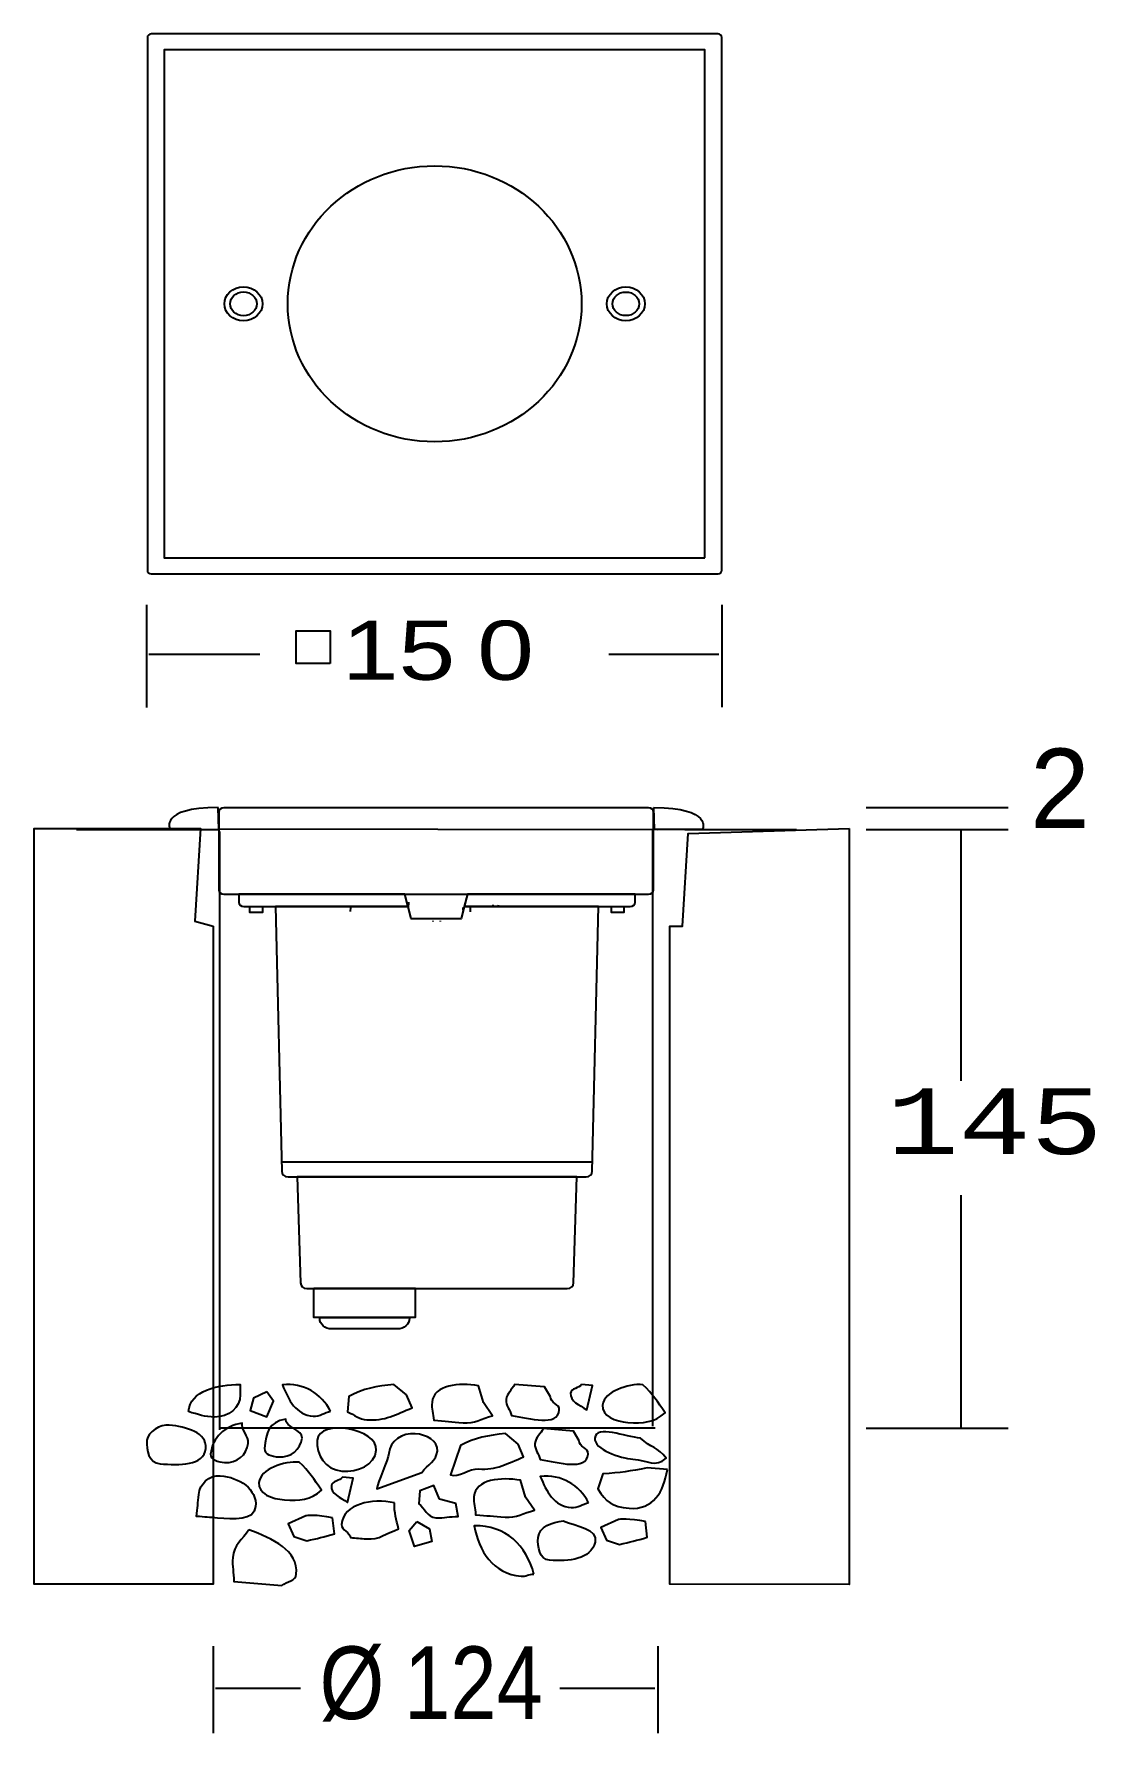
# Model space of a CAD drawing. Extents: x 41 to 162, y 69 to 264.
import ezdxf

# ---------------------------------------------------------------- set-up
doc = ezdxf.new("R2010")
doc.units = 0
doc.layers.add('LIVELLO_1', color=160, linetype='Continuous')
doc.styles.add('STD', font='txt')

# ---------------------------------------------------------------- blocks, each defined once
blk = doc.blocks.new('AI9-BLK5')
at = {"layer": 'LIVELLO_1', "color": 7}
for points in [[(-16.02, 10.64), (-17.56, 9.93), (-17.95, 8.51), (-16.02, 7.8), (-15.25, 9.57)], [(1.11, -4.18), (2.57, -5.01), (2.82, -6.45), (0.84, -7.01), (0.24, -5.18)]]:
    blk.add_lwpolyline(points, close=True, dxfattribs=at)
for points, knots in [([(-8.74, 8.42), (-9.43, 8.3), (-9.96, 7.81), (-10.73, 7.87), (-12.74, 8.03), (-13.55, 9.7), (-14.25, 11.44), (-11.81, 11.69), (-9.8, 10.46), (-8.74, 8.42)], [0, 0, 0, 0, 1, 1, 1, 2, 2, 2, 3, 3, 3, 3]), ([(8.73, 9.42), (8.73, 9.42), (9.75, 7.91), (9.75, 7.91), (8.46, 7.57), (7.73, 7.01), (6.39, 7.11), (5.05, 7.23), (4.38, 7.28), (3.03, 7.39), (3.01, 8.19), (2.77, 8.65), (2.84, 9.45), (3.04, 11.48), (5.95, 11.69), (8.14, 11.34), (8.14, 11.34), (8.73, 9.42), (8.73, 9.42)], [0, 0, 0, 0, 1, 1, 1, 2, 2, 2, 3, 3, 3, 4, 4, 4, 5, 5, 5, 6, 6, 6, 6]), ([(-24.99, 8.38), (-23.87, 8.07), (-23.15, 7.76), (-21.97, 7.76), (-20.4, 7.76), (-19.06, 8.84), (-19.06, 10.29), (-19.06, 10.75), (-19.11, 11.01), (-19.06, 11.48), (-21.69, 11.48), (-24.77, 10.81), (-24.99, 8.38)], [0, 0, 0, 0, 1, 1, 1, 2, 2, 2, 3, 3, 3, 4, 4, 4, 4]), ([(-0.07, 10.29), (-0.07, 10.29), (0.56, 8.82), (0.56, 8.82), (-1.25, 8.07), (-2.58, 7.29), (-4.59, 7.45), (-5.55, 7.53), (-5.99, 8.01), (-6.82, 8.35), (-6.82, 8.35), (-6.66, 10.11), (-6.66, 10.11), (-5.02, 11.05), (-3.46, 11.28), (-1.51, 11.48), (-1.51, 11.48), (-0.07, 10.29), (-0.07, 10.29)], [0, 0, 0, 0, 1, 1, 1, 2, 2, 2, 3, 3, 3, 4, 4, 4, 5, 5, 5, 6, 6, 6, 6]), ([(16.37, 10.08), (16.3, 9.37), (17.45, 9.28), (17.38, 8.57), (17.2, 6.63), (14.01, 7.6), (11.92, 7.94), (11.78, 8.58), (11.25, 9.06), (11.32, 9.77), (11.38, 10.48), (12, 10.87), (12.25, 11.48), (12.25, 11.48), (15.7, 11.2), (15.7, 11.2), (15.7, 11.2), (16.37, 10.08), (16.37, 10.08)], [0, 0, 0, 0, 1, 1, 1, 2, 2, 2, 3, 3, 3, 4, 4, 4, 5, 5, 5, 6, 6, 6, 6]), ([(19.91, 11.48), (19.91, 11.48), (21.16, 11.38), (21.16, 11.38), (21.16, 11.38), (20.51, 8.58), (20.51, 8.58), (19.69, 9.18), (18.57, 9.54), (18.66, 10.51), (18.71, 11.04), (19.68, 11.05), (19.91, 11.48)], [0, 0, 0, 0, 1, 1, 1, 2, 2, 2, 3, 3, 3, 4, 4, 4, 4]), ([(26.93, 11.46), (28.06, 10.39), (28.59, 9.52), (29.49, 8.25), (28.26, 7.16), (26.95, 7.01), (25.22, 7.15), (23.83, 7.26), (22.2, 7.85), (22.32, 9.14), (22.47, 10.68), (25.25, 11.6), (26.93, 11.46)], [0, 0, 0, 0, 1, 1, 1, 2, 2, 2, 3, 3, 3, 4, 4, 4, 4]), ([(-27.19, 6.85), (-25.24, 6.64), (-22.83, 5.98), (-23.01, 4.18), (-23.2, 2.17), (-26.06, 2.25), (-28.23, 2.42), (-29.51, 2.53), (-29.83, 3.95), (-29.72, 5.13), (-29.63, 6.06), (-28.19, 6.98), (-27.19, 6.85)], [0, 0, 0, 0, 1, 1, 1, 2, 2, 2, 3, 3, 3, 4, 4, 4, 4]), ([(-18.17, 4.74), (-18.3, 3.46), (-19.46, 2.46), (-20.85, 2.58), (-21.58, 2.64), (-22.51, 2.87), (-22.45, 3.53), (-22.27, 5.44), (-20.85, 6.72), (-18.85, 7.08), (-18.94, 6.15), (-18.09, 5.67), (-18.17, 4.74)], [0, 0, 0, 0, 1, 1, 1, 2, 2, 2, 3, 3, 3, 4, 4, 4, 4]), ([(-12.01, 5.37), (-12.14, 4.09), (-13.3, 3.09), (-14.69, 3.21), (-15.42, 3.26), (-16.35, 3.49), (-16.29, 4.16), (-16.11, 6.06), (-15.86, 7.17), (-13.86, 7.53), (-13.95, 6.6), (-11.93, 6.3), (-12.01, 5.37)], [0, 0, 0, 0, 1, 1, 1, 2, 2, 2, 3, 3, 3, 4, 4, 4, 4]), ([(-3.53, 3.97), (-3.69, 2.28), (-5.63, 1.45), (-7.47, 1.6), (-9.31, 1.74), (-10.44, 3.44), (-10.28, 5.14), (-10.05, 7.6), (-3.3, 6.44), (-3.53, 3.97)], [0, 0, 0, 0, 1, 1, 1, 2, 2, 2, 3, 3, 3, 3]), ([(3.45, 3.87), (3.34, 2.72), (2.34, 2.36), (1.67, 1.44), (1.67, 1.44), (-3.47, -0.45), (-3.47, -0.45), (-3.4, 0.26), (-2.15, 2.9), (-2.08, 3.61), (-1.95, 5.02), (-0.6, 5.98), (0.93, 5.86), (2.18, 5.76), (3.56, 5.02), (3.45, 3.87)], [0, 0, 0, 0, 1, 1, 1, 2, 2, 2, 3, 3, 3, 4, 4, 4, 5, 5, 5, 5]), ([(12.67, 4.68), (12.67, 4.68), (13.3, 3.21), (13.3, 3.21), (11.49, 2.46), (10.16, 1.68), (8.15, 1.84), (7.19, 1.92), (5.8, 0.82), (4.97, 1.15), (4.97, 1.15), (6.09, 4.5), (6.09, 4.5), (7.72, 5.44), (9.29, 5.67), (11.24, 5.87), (11.24, 5.87), (12.67, 4.68), (12.67, 4.68)], [0, 0, 0, 0, 1, 1, 1, 2, 2, 2, 3, 3, 3, 4, 4, 4, 5, 5, 5, 6, 6, 6, 6]), ([(19.65, 5.05), (19.59, 4.34), (20.74, 4.25), (20.67, 3.54), (20.49, 1.6), (17.3, 2.57), (15.2, 2.92), (15.07, 3.55), (14.54, 4.04), (14.6, 4.75), (14.67, 5.45), (15.29, 5.85), (15.54, 6.45), (15.54, 6.45), (18.99, 6.17), (18.99, 6.17), (18.99, 6.17), (19.65, 5.05), (19.65, 5.05)], [0, 0, 0, 0, 1, 1, 1, 2, 2, 2, 3, 3, 3, 4, 4, 4, 5, 5, 5, 6, 6, 6, 6]), ([(26.65, 5.36), (27.79, 4.28), (28.7, 4.32), (29.59, 3.06), (28.36, 1.97), (27.51, 2.82), (25.78, 2.95), (24.39, 3.07), (21.32, 4.07), (21.44, 5.36), (21.59, 6.9), (24.98, 5.49), (26.65, 5.36)], [0, 0, 0, 0, 1, 1, 1, 2, 2, 2, 3, 3, 3, 4, 4, 4, 4]), ([(-12.33, 2.61), (-11.2, 1.54), (-10.66, 0.67), (-9.77, -0.6), (-11, -1.69), (-12.3, -1.84), (-14.03, -1.7), (-15.43, -1.59), (-17.06, -0.99), (-16.94, 0.29), (-16.79, 1.83), (-14.01, 2.75), (-12.33, 2.61)], [0, 0, 0, 0, 1, 1, 1, 2, 2, 2, 3, 3, 3, 4, 4, 4, 4]), ([(29.73, 1.76), (29.29, -0.78), (28.13, -2.87), (25.35, -2.65), (23.43, -2.5), (22.71, -1.94), (21.79, -0.44), (21.79, -0.44), (22.35, 1.29), (22.35, 1.29), (24.38, 1.4), (25.46, 1.57), (27.43, 1.95), (27.43, 1.95), (29.73, 1.76), (29.73, 1.76)], [0, 0, 0, 0, 1, 1, 1, 2, 2, 2, 3, 3, 3, 4, 4, 4, 5, 5, 5, 5]), ([(-21.36, 1.06), (-22.64, 1.17), (-23.69, 0.11), (-23.81, -1.07), (-23.9, -2.05), (-23.95, -2.61), (-24.05, -3.59), (-23.1, -3.66), (-22.6, -3.7), (-21.65, -3.78), (-19.86, -3.92), (-17.46, -4.12), (-17.31, -2.47), (-17.12, -0.47), (-19.18, 0.89), (-21.36, 1.06)], [0, 0, 0, 0, 1, 1, 1, 2, 2, 2, 3, 3, 3, 4, 4, 4, 5, 5, 5, 5]), ([(-7.4, 0.9), (-7.4, 0.9), (-6.16, 0.8), (-6.16, 0.8), (-6.16, 0.8), (-6.81, -2), (-6.81, -2), (-7.62, -1.4), (-8.74, -1.04), (-8.65, -0.07), (-8.6, 0.46), (-7.64, 0.47), (-7.4, 0.9)], [0, 0, 0, 0, 1, 1, 1, 2, 2, 2, 3, 3, 3, 4, 4, 4, 4]), ([(13.52, -1.37), (13.52, -1.37), (14.53, -2.87), (14.53, -2.87), (13.25, -3.22), (12.52, -3.78), (11.18, -3.67), (9.83, -3.56), (9.16, -3.51), (7.82, -3.4), (7.8, -2.6), (7.55, -2.13), (7.63, -1.34), (7.82, 0.69), (10.74, 0.9), (12.93, 0.55), (12.93, 0.55), (13.52, -1.37), (13.52, -1.37)], [0, 0, 0, 0, 1, 1, 1, 2, 2, 2, 3, 3, 3, 4, 4, 4, 5, 5, 5, 6, 6, 6, 6]), ([(20.72, -2.03), (20.03, -2.15), (19.51, -2.64), (18.74, -2.58), (16.73, -2.42), (15.92, -0.75), (15.21, 0.99), (17.65, 1.25), (19.66, 0.01), (20.72, -2.03)], [0, 0, 0, 0, 1, 1, 1, 2, 2, 2, 3, 3, 3, 3]), ([(-1.46, -2.05), (-1.47, -3.2), (-1.25, -3.93), (-0.97, -5.02), (-2.47, -5.53), (-3.12, -6.27), (-4.65, -6.15), (-5.32, -6.1), (-5.8, -6.06), (-6.47, -6), (-6.51, -5.38), (-7.55, -5.2), (-7.49, -4.5), (-7.26, -2.11), (-4.01, -1.49), (-1.46, -2.05)], [0, 0, 0, 0, 1, 1, 1, 2, 2, 2, 3, 3, 3, 4, 4, 4, 5, 5, 5, 5]), ([(3.69, -1.63), (3.69, -1.63), (5.57, -2.13), (5.57, -2.13), (5.57, -2.13), (5.82, -3.58), (5.82, -3.58), (4.85, -3.59), (4.25, -3.81), (3.29, -3.73), (2.24, -3.65), (2.05, -2.65), (1.32, -2.15), (1.32, -2.15), (1.46, -0.65), (1.46, -0.65), (1.46, -0.65), (3.06, -0.06), (3.06, -0.06), (3.06, -0.06), (3.69, -1.63), (3.69, -1.63)], [0, 0, 0, 0, 1, 1, 1, 2, 2, 2, 3, 3, 3, 4, 4, 4, 5, 5, 5, 6, 6, 6, 7, 7, 7, 7]), ([(-8.51, -3.76), (-8.51, -3.76), (-8.29, -5.56), (-8.29, -5.56), (-9.49, -5.91), (-10.28, -6.11), (-11.46, -6.37), (-11.46, -6.37), (-12.96, -5.89), (-12.96, -5.89), (-12.96, -5.89), (-13.6, -4.42), (-13.6, -4.42), (-13.6, -4.42), (-11.58, -3.51), (-11.58, -3.51), (-11.58, -3.51), (-10.31, -3.35), (-8.51, -3.76)], [0, 0, 0, 0, 1, 1, 1, 2, 2, 2, 3, 3, 3, 4, 4, 4, 5, 5, 5, 6, 6, 6, 6]), ([(27.21, -4.18), (27.21, -4.18), (27.42, -5.97), (27.42, -5.97), (26.23, -6.32), (25.44, -6.53), (24.26, -6.79), (24.26, -6.79), (22.76, -6.31), (22.76, -6.31), (22.76, -6.31), (22.12, -4.84), (22.12, -4.84), (22.12, -4.84), (24.14, -3.93), (24.14, -3.93), (24.14, -3.93), (25.41, -3.77), (27.21, -4.18)], [0, 0, 0, 0, 1, 1, 1, 2, 2, 2, 3, 3, 3, 4, 4, 4, 5, 5, 5, 6, 6, 6, 6]), ([(-18.07, -5.12), (-15.37, -6.14), (-12.4, -7.45), (-12.66, -10.19), (-12.74, -10.98), (-13.71, -10.99), (-14.33, -11.48), (-14.33, -11.48), (-19.79, -11.04), (-19.79, -11.04), (-19.79, -9.97), (-20.02, -9.33), (-19.92, -8.27), (-19.78, -6.85), (-18.85, -6.22), (-18.07, -5.12)], [0, 0, 0, 0, 1, 1, 1, 2, 2, 2, 3, 3, 3, 4, 4, 4, 5, 5, 5, 5]), ([(14.48, -10.18), (13.9, -10.14), (13.58, -10.47), (13.01, -10.42), (9.84, -10.17), (8.16, -7.54), (7.67, -4.65), (11.24, -4.58), (13.63, -6.91), (14.48, -10.18)], [0, 0, 0, 0, 1, 1, 1, 2, 2, 2, 3, 3, 3, 3]), ([(17.84, -4.09), (16.57, -4.25), (15.07, -4.75), (14.96, -5.99), (14.86, -7.05), (15.11, -8.5), (16.25, -8.59), (18.46, -8.76), (20.99, -8.52), (21.47, -6.52), (21.82, -4.94), (19.32, -4.74), (17.84, -4.09)], [0, 0, 0, 0, 1, 1, 1, 2, 2, 2, 3, 3, 3, 4, 4, 4, 4])]:
    blk.add_open_spline(points, degree=3, knots=knots, dxfattribs=at)
blk = doc.blocks.new('AI9-BLK2')
at = {"layer": 'LIVELLO_1', "color": 7}
for points in [[(-25.159532, 30.823355), (-25.159532, -44.321756), (-45.615304, -44.320034), (-45.615304, 41.992527), (-26.582357, 41.992527), (-27.231413, 31.416601)], [(47.49133, 41.992527), (47.49133, -44.362064), (27.034698, -44.343116), (27.034698, 30.823355), (28.459245, 30.823355), (29.106578, 41.401177)]]:
    blk.add_lwpolyline(points, close=True, dxfattribs=at)
blk = doc.blocks.new('AI9-BLK1')
at = {"layer": 'LIVELLO_1', "color": 7}
for p, q in [((-46.17, 97.47), (-46.17, 36.62)), ((19.03, 97.88), (-45.73, 97.88)), ((19.47, 36.62), (19.47, 97.47)), ((-45.73, 36.21), (19.03, 36.21)), ((-46.21, 20.95), (-46.21, 32.67)), ((19.51, 20.96), (19.51, 32.68)), ((-33.32, 26.98), (-45.99, 26.98)), ((19.1, 26.98), (6.54, 26.98)), ((10.87, 9.49), (-37.22, 9.49)), ((35.94, 9.53), (52.18, 9.53)), ((-54.25, 7.02), (-41.5, 7.02)), ((-38.03, 7.06), (12.08, 7.01)), ((-37.92, 6.78), (-37.92, -61.59)), ((11.54, 6.97), (11.54, -61.14)), ((11.55, 6.55), (11.55, -54.76)), ((11.57, 6.03), (11.57, 7.07)), ((15.24, 7.02), (28, 7.02)), ((35.94, 7.02), (52.18, 7.02)), ((46.77, 7.02), (46.77, -21.69)), ((-22.98, -1.9), (-23, -2.38)), ((-10.1, -2.2), (-10.1, -1.91)), ((-9.3, -1.92), (-9.3, -2.42)), ((-6.68, -1.87), (-6.68, -1.61)), ((-6.09, -1.64), (-6.12, -1.85)), ((-13.51, -3.5), (-13.51, -3.43)), ((-12.72, -3.43), (-12.72, -3.5)), ((-30.8, -30.95), (4.6, -30.95)), ((46.77, -34.77), (46.77, -61.39)), ((-37.83, -61.36), (11.74, -61.36)), ((11.74, -61.36), (11.83, -61.36)), ((35.94, -61.37), (52.18, -61.37)), ((-38.61, -96.21), (-38.61, -86.29)), ((12.18, -96.21), (12.18, -86.29)), ((-28.69, -91.11), (-38.4, -91.11)), ((11.8, -91.11), (0.94, -91.11))]:
    blk.add_line(p, q, dxfattribs=at)
blk.add_lwpolyline([(17.52, 38.04), (17.52, 96.05), (-44.23, 96.05), (-44.23, 38.04), (17.52, 38.04)], dxfattribs=at)
for points in [[(-25.3, 25.96), (-29.16, 25.96), (-29.16, 29.7), (-25.3, 29.7)], [(-34.45, -1.81), (-33.02, -1.81), (-33.02, -2.47), (-34.45, -2.47)], [(-16.76, -0.4), (-9.61, -0.4), (-10.32, -3.2), (-16.04, -3.2)], [(-16.74, -0.4), (-9.61, -0.4), (-10.32, -3.19), (-16.03, -3.19)], [(6.84, -1.81), (8.27, -1.81), (8.27, -2.47), (6.84, -2.47)], [(-27.16, -45.39), (-15.56, -45.39), (-15.56, -48.73), (-27.16, -48.73)]]:
    blk.add_lwpolyline(points, close=True, dxfattribs=at)
for centre, major_axis, ratio in [((-13.35, 67.05), (-16.78, 0), 0.939502), ((-35.19, 67.05), (-2.18, 0), 0.883044), ((-35.19, 67.05), (-1.53, 0), 0.883805), ((8.49, 67.05), (-2.18, 0), 0.883044), ((8.49, 67.05), (-1.53, 0), 0.883307)]:
    blk.add_ellipse(centre, major_axis=major_axis, ratio=ratio, dxfattribs=at)
for points in [[(-45.73, 97.88), (-45.97, 97.88), (-46.17, 97.69), (-46.17, 97.47)], [(19.47, 97.47), (19.47, 97.69), (19.27, 97.88), (19.03, 97.88)], [(-46.17, 36.62), (-46.17, 36.4), (-45.97, 36.21), (-45.73, 36.21)], [(19.03, 36.21), (19.27, 36.21), (19.47, 36.4), (19.47, 36.62)], [(-16.32, -1.31), (-16.35, -1.66), (-16.37, -1.86), (-16.4, -1.86)]]:
    blk.add_open_spline(points, degree=3, dxfattribs=at)
for points, knots in [([(-38.08, 9.5), (-38.08, 9.5), (-38.01, 7.02), (-38.01, 7.02), (-38.01, 7.02), (-43.58, 7.02), (-43.58, 7.02), (-43.58, 7.02), (-44.88, 9.5), (-38.08, 9.5)], [0, 0, 0, 0, 1, 1, 1, 2, 2, 2, 3, 3, 3, 3]), ([(-37.44, 9.49), (-37.44, 9.49), (11.09, 9.49), (11.09, 9.49), (11.41, 9.49), (11.66, 9.25), (11.66, 8.96), (11.66, 8.96), (11.66, 0.12), (11.66, 0.12), (11.66, -0.17), (11.41, -0.4), (11.09, -0.4), (11.09, -0.4), (-37.44, -0.4), (-37.44, -0.4), (-37.75, -0.4), (-38.01, -0.17), (-38.01, 0.12), (-38.01, 0.12), (-38.01, 8.96), (-38.01, 8.96), (-38.01, 9.25), (-37.75, 9.49), (-37.44, 9.49)], [0, 0, 0, 0, 1, 1, 1, 2, 2, 2, 3, 3, 3, 4, 4, 4, 5, 5, 5, 6, 6, 6, 7, 7, 7, 8, 8, 8, 8]), ([(11.67, 9.5), (11.67, 9.5), (11.75, 7.02), (11.75, 7.02), (11.75, 7.02), (17.24, 7.02), (17.24, 7.02), (17.24, 7.02), (18.46, 9.5), (11.67, 9.5)], [0, 0, 0, 0, 1, 1, 1, 2, 2, 2, 3, 3, 3, 3]), ([(-35.16, -1.81), (-35.48, -1.81), (-35.73, -1.58), (-35.73, -1.29), (-35.73, -1.29), (-35.73, -0.4), (-35.73, -0.4), (-35.73, -0.4), (-16.76, -0.4), (-16.76, -0.4), (-16.76, -0.4), (-16.4, -1.81), (-16.4, -1.81), (-16.4, -1.81), (-35.16, -1.81), (-35.16, -1.81)], [0, 0, 0, 0, 1, 1, 1, 2, 2, 2, 3, 3, 3, 4, 4, 4, 5, 5, 5, 5]), ([(-2.47, -1.81), (-2.47, -1.81), (5.37, -1.81), (5.37, -1.81), (5.37, -1.81), (4.66, -32.04), (4.66, -32.04), (4.66, -32.4), (4.34, -32.69), (3.94, -32.69), (3.94, -32.69), (-30.1, -32.69), (-30.1, -32.69), (-30.5, -32.69), (-30.82, -32.4), (-30.82, -32.04), (-30.82, -32.04), (-31.53, -1.81), (-31.53, -1.81), (-31.53, -1.81), (-23.77, -1.81), (-23.77, -1.81), (-23.77, -1.81), (-16.38, -1.81), (-16.38, -1.81), (-16.38, -1.81), (-16.03, -3.19), (-16.03, -3.19), (-16.03, -3.19), (-10.32, -3.19), (-10.32, -3.19), (-10.32, -3.19), (-9.96, -1.81), (-9.96, -1.81), (-9.96, -1.81), (-2.47, -1.81), (-2.47, -1.81)], [0, 0, 0, 0, 1, 1, 1, 2, 2, 2, 3, 3, 3, 4, 4, 4, 5, 5, 5, 6, 6, 6, 7, 7, 7, 8, 8, 8, 9, 9, 9, 10, 10, 10, 11, 11, 11, 12, 12, 12, 12]), ([(-9.61, -0.4), (-9.61, -0.4), (9.56, -0.4), (9.56, -0.4), (9.56, -0.4), (9.56, -1.29), (9.56, -1.29), (9.56, -1.58), (9.3, -1.81), (8.99, -1.81), (8.99, -1.81), (-9.97, -1.81), (-9.97, -1.81), (-9.97, -1.81), (-9.61, -0.4), (-9.61, -0.4)], [0, 0, 0, 0, 1, 1, 1, 2, 2, 2, 3, 3, 3, 4, 4, 4, 5, 5, 5, 5]), ([(2.9, -32.69), (2.9, -32.69), (2.52, -44.79), (2.52, -44.79), (2.52, -45.15), (2.2, -45.44), (1.8, -45.44), (1.8, -45.44), (-27.96, -45.44), (-27.96, -45.44), (-28.36, -45.44), (-28.67, -45.15), (-28.67, -44.79), (-28.67, -44.79), (-29.06, -32.69), (-29.06, -32.69), (-29.06, -32.69), (2.9, -32.69), (2.9, -32.69)], [0, 0, 0, 0, 1, 1, 1, 2, 2, 2, 3, 3, 3, 4, 4, 4, 5, 5, 5, 6, 6, 6, 6]), ([(-26.48, -48.73), (-26.48, -48.73), (-26.48, -48.82), (-26.48, -48.82), (-26.48, -49.5), (-25.88, -50.05), (-25.14, -50.05), (-25.14, -50.05), (-17.58, -50.05), (-17.58, -50.05), (-16.84, -50.05), (-16.24, -49.5), (-16.24, -48.82), (-16.24, -48.82), (-16.24, -48.73), (-16.24, -48.73), (-16.24, -48.73), (-26.48, -48.73), (-26.48, -48.73)], [0, 0, 0, 0, 1, 1, 1, 2, 2, 2, 3, 3, 3, 4, 4, 4, 5, 5, 5, 6, 6, 6, 6])]:
    blk.add_open_spline(points, degree=3, knots=knots, dxfattribs=at)
for name, p in [('AI9-BLK2', (-13.5, -34.87)), ('AI9-BLK5', (-16.49, -67.88))]:
    blk.add_blockref(name, p, dxfattribs=at)
at = {"layer": 'LIVELLO_1', "color": 7, "attachment_point": 1, "style": 'STD'}
for s, insert, char_height in [('\\fMyriad Roman|b0|i0;\\H6.7508;\\W1.29;\\C7;15', (-23.95, 30.85), 6.7508), ('\\fMyriad Roman|b0|i0;\\H6.7508;\\W1.29;\\C7;0', (-8.49, 30.85), 6.7508), ('\\fMyriad Roman|b0|i0;\\H9.0638;\\W1.01;\\C7;2', (54.68, 16.24), 9.0638), ('\\fCourier|b0|i0;\\H7.5260;\\W1.09;\\C7;145', (38.29, -22.56), 7.526), ('\\fArial Narrow|b0|i0;\\H8.2949;\\C7;Ø', (-26.5, -86.32), 8.2949), ('\\fArial Narrow|b0|i0;\\H8.2949;\\C7;124', (-16.84, -86.32), 8.2949)]:
    blk.add_mtext(s, dxfattribs=dict(at, insert=insert, char_height=char_height))

msp = doc.modelspace()

# ---------------------------------------------------------------- block references
at = {"layer": 'LIVELLO_1', "color": 7}
msp.add_blockref('AI9-BLK1', (100.342368, 165.685925), dxfattribs=at)

doc.saveas('drawing.dxf')
